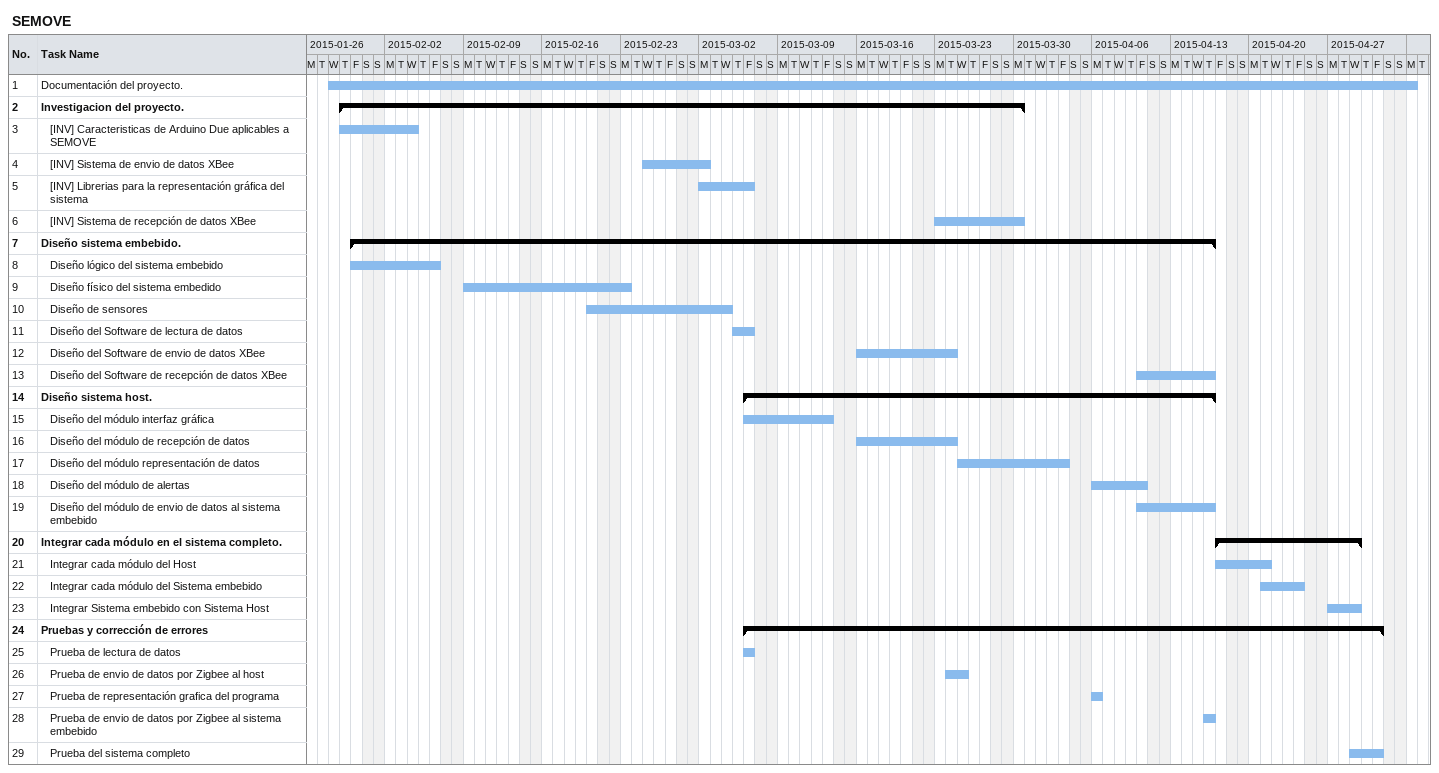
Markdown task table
SEMOVE

| ID | Level | Task | Start | Finish |
|---|---|---|---|---|
| 1 | 1 | Documentación del proyecto. | 2015-01-28 | 2015-05-04 |
| 2 | 1 | **Investigacion del proyecto.** | 2015-01-29 | 2015-03-30 |
| 3 | 2 | [INV] Caracteristicas de Arduino Due aplicables a SEMOVE | 2015-01-29 | 2015-02-04 |
| 4 | 2 | [INV] Sistema de envio de datos XBee | 2015-02-25 | 2015-03-02 |
| 5 | 2 | [INV] Librerias para la representación gráfica del sistema | 2015-03-02 | 2015-03-06 |
| 6 | 2 | [INV] Sistema de recepción de datos XBee | 2015-03-23 | 2015-03-30 |
| 7 | 1 | **Diseño sistema embebido.** | 2015-01-30 | 2015-04-16 |
| 8 | 2 | Diseño lógico del sistema embebido | 2015-01-30 | 2015-02-06 |
| 9 | 2 | Diseño físico del sistema embedido | 2015-02-09 | 2015-02-23 |
| 10 | 2 | Diseño de sensores | 2015-02-20 | 2015-03-04 |
| 11 | 2 | Diseño del Software de lectura de datos | 2015-03-05 | 2015-03-06 |
| 12 | 2 | Diseño del Software de envio de datos XBee | 2015-03-16 | 2015-03-24 |
| 13 | 2 | Diseño del Software de recepción de datos XBee | 2015-04-10 | 2015-04-16 |
| 14 | 1 | **Diseño sistema host.** | 2015-03-06 | 2015-04-16 |
| 15 | 2 | Diseño del módulo interfaz gráfica | 2015-03-06 | 2015-03-13 |
| 16 | 2 | Diseño del módulo de recepción de datos | 2015-03-16 | 2015-03-24 |
| 17 | 2 | Diseño del módulo representación de datos | 2015-03-25 | 2015-04-03 |
| 18 | 2 | Diseño del módulo de alertas | 2015-04-06 | 2015-04-10 |
| 19 | 2 | Diseño del módulo de envio de datos al sistema embebido | 2015-04-10 | 2015-04-16 |
| 20 | 1 | **Integrar cada módulo en el sistema completo.** | 2015-04-17 | 2015-04-29 |
| 21 | 2 | Integrar cada módulo del Host | 2015-04-17 | 2015-04-21 |
| 22 | 2 | Integrar cada módulo del Sistema embebido | 2015-04-21 | 2015-04-24 |
| 23 | 2 | Integrar Sistema embebido con Sistema Host | 2015-04-27 | 2015-04-29 |
| 24 | 1 | **Pruebas y corrección de errores** | 2015-03-06 | 2015-05-01 |
| 25 | 2 | Prueba de lectura de datos | 2015-03-06 | 2015-03-06 |
| 26 | 2 | Prueba de envio de datos por Zigbee al host | 2015-03-24 | 2015-03-25 |
| 27 | 2 | Prueba de representación grafica del programa | 2015-04-06 | 2015-04-06 |
| 28 | 2 | Prueba de envio de datos por Zigbee al sistema embebido | 2015-04-16 | 2015-04-16 |
| 29 | 2 | Prueba del sistema completo | 2015-04-29 | 2015-05-01 |
